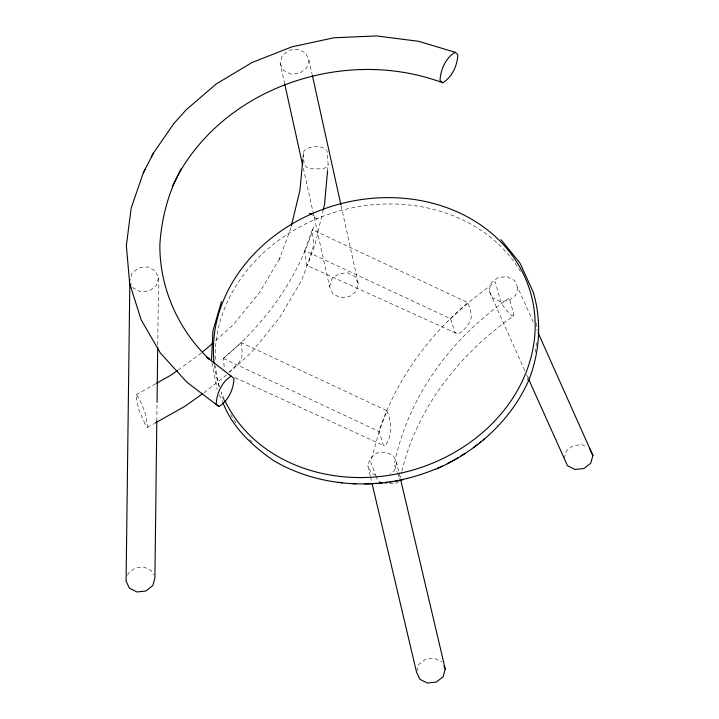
<?xml version="1.0" encoding="UTF-8"?>
<svg xmlns="http://www.w3.org/2000/svg" width="719" height="719" viewBox="0 0 719 719"><rect width="100%" height="100%" fill="white"/><g stroke="black" fill="none" stroke-linecap="round" stroke-linejoin="round"><path stroke-width="0.54" stroke-dasharray="3.6 2.7" d="M156.814 421.136L157.048 402.101M157.74 344.976L158.557 277.768L155.241 270.704L147.71 266.929L138.839 267.89L132.017 273.229L129.851 280.895M401.939 471.08C417.128 407.314 460.358 353.038 513.537 316.018L513.618 313.709L509.313 298.07A290.449 252.045 -11.5 0 0 394.291 464.447L397.319 472.563M327.531 171.23L328.125 164.579L327.334 151.242M302.897 158.656L303.409 153.21A12.034 5.923 -2.5 0 1 313.493 146.856A12.034 5.923 -2.5 0 1 326.938 150.55M323.199 209.786L314.922 245.071L301.513 280.563L279.296 318.166L251.12 352.75L229.846 371.966M513.537 316.018L511.425 315.371L505.825 309.529A8.017 1.744 55.6 0 1 500.442 300.551L495.274 281.758L464.42 305.611A314.518 272.932 -11.5 0 0 380.234 427.383L370.725 461.922L375.588 474.971M399.602 479.546L401.642 472.131M158.557 277.768L156.4 285.434L149.579 290.773L140.699 291.734L133.168 287.959L131.271 283.924M127.721 575.308L128.261 573.385L135.109 568.037L144.016 567.066L151.583 570.85L153.489 574.912M284.724 84.06L280.113 63.245L282.288 55.534L289.155 50.177L298.07 49.207L305.647 52.999L308.981 60.108L312.127 74.354M308.981 60.108L306.806 67.811L299.949 73.176L291.024 74.147L283.457 70.354L280.113 63.245M329.563 286.782L331.738 279.107L338.559 273.768L347.448 272.807L354.988 276.581L358.305 283.663L356.139 291.33L349.317 296.668L340.429 297.639L332.888 293.855L329.563 286.782L303.391 168.435M370.231 475.834L367.921 466.011L370.087 458.327L376.927 452.988L385.815 452.017L393.374 455.801L396.699 462.883L398.748 471.61M396.699 462.883L394.524 470.568L390.255 473.911M524.771 370.546L489.055 290.638L491.23 282.944L498.078 277.597L506.985 276.626L514.543 280.41L533.893 323.361M517.878 287.51L515.703 295.203L508.854 300.56L499.948 301.522L492.389 297.738L489.055 290.638M416.813 671.24L418.71 664.527L425.531 659.188L434.411 658.227L441.951 662.001M564.154 458.641L566.32 450.957L573.151 445.618L582.039 444.657L586.758 447.011M304.757 250.625L312.352 229.658L468.114 302.744L470.756 311.767L471.385 317.241C469.471 323.892 465.202 329.877 459.117 333.31L456.421 333.328L306.86 265.41L306.303 264.835L304.757 250.625L450.579 318.733L454.776 332.205L456.421 333.328M290.934 227.95L279.385 259.2L280.536 257.016L259.631 292.363L233.136 324.862L214.81 341.381M313.709 226.925C297.882 278.675 264.817 324.116 223.321 358.439L221.695 359.886M308.954 261.141L313.61 245.206L312.334 229.649M386.984 410.711C391.585 421.738 392.718 434.869 385.645 445.106L384.395 445.852L383.308 445.016L379.084 431.526L386.984 410.711L241.162 342.603L223.321 358.439L224.364 368.263M306.86 265.41L307.858 264.089M450.579 318.733L468.114 302.744M226.575 374.923L203.63 393.014M201.383 352.903L178.474 369.8M228.894 372.262L238.699 362.969L241.854 357.864L242.06 351.474L241.162 342.603M136.188 394.776L155.708 383.739M147.395 427.392L154.154 423.59M399.018 481.658L395.153 483.554L385.636 483.384M235.059 377.646L384.395 445.852M223.321 358.439L379.084 431.526M375.965 475.466L371.247 473.102L367.921 466.011M311.588 214.442L314.356 216.042L316.728 219.097L312.846 215.916M219.268 394.893L222.531 401.795M526.605 374.644L528.438 378.733M397.697 473.578L399.584 478.647M375.956 475.969L377.08 478.98A8.017 3.739 11.4 0 0 380.117 481.793M399.009 472.707L400.294 478.162M370.492 476.922L371.777 482.377M341.139 205.85L358.305 283.663M211.907 362.834L217.183 389.509M303.409 153.21L304.038 163.878L305.979 166.871L310.851 168.821L320.908 168.866A8.017 3.946 -2.5 0 0 328.125 164.579M536.671 323.137A162.611 137.967 -15.9 0 1 536.985 330.659M536.509 342.612A162.611 137.967 -15.9 0 1 535.26 352.364M528.546 377.044A162.611 137.967 -15.9 0 1 527.315 380.18M252.081 442.113A162.611 137.967 -15.9 0 1 248.217 438.186M235.85 422.835A162.611 137.967 -15.9 0 1 230.053 413.461M223.78 400.348A162.611 137.967 -15.9 0 1 221.101 393.059M219.196 386.687A162.611 137.967 -15.9 0 1 215.583 365.845M215.233 359.374A162.611 137.967 -15.9 0 1 337.732 211.413A162.611 137.967 -15.9 0 1 520.448 271.494M224.193 399.108A162.611 137.967 -15.9 0 1 221.155 391.909M219.295 386.696A162.611 137.967 -15.9 0 1 214.361 365.018M145.067 423.922L138.695 409.551L135.999 396.07A12.034 1.411 66.6 0 1 139.675 399.98A12.034 1.411 66.6 0 1 145.571 414.782L147.521 426.529A8.017 0.935 66.6 0 1 145.067 423.922"/><path stroke-width="1.08" d="M129.824 283.133L126.086 581.078L129.42 588.178L136.987 591.962L145.894 591L152.743 585.643L154.909 577.95L156.814 421.136M157.048 402.101L157.713 347.214M211.485 360.695L212.923 330.965L221.443 301.603M327.531 171.23L324.539 204.511L323.199 209.786M302.798 159.744L299.94 190.247L291.357 225.829M400.807 480.346L445.277 669.074L443.111 676.75L436.28 682.088L427.401 683.05L419.86 679.275L416.544 672.202L372.038 483.465M538.01 332.582L592.914 455.513L590.739 463.189L583.909 468.527L575.02 469.498L567.48 465.714L528.896 379.758M179.462 172.47C230.547 84.105 348.463 47.49 442.724 82.775C452.26 77.104 457.374 65.456 457.85 54.653L455.172 52.289L418.755 41.334L376.684 35.95L333.949 37.774L291.824 46.87L251.875 62.607L216.185 84.024L186.284 109.71L173.953 123.407L153.381 153.165L143.297 172.893L131.182 208.115L126.355 245.628L129.663 283.52L141.122 319.739L160.301 352.912L186.778 382.122L218.882 406.55C228.408 400.887 233.531 389.231 234.008 378.437L206.425 356.849L209.58 359.509C178.204 329.796 159.483 287.87 159.861 244.514C161.604 218.082 168.318 191.982 181.332 168.794L172.326 186.374M151.511 156.841L153.381 153.165M143.297 172.893L145.292 169.01M212.312 343.637L202.228 352.229M177.575 370.438L171.32 374.914L156.679 383.191M202.74 393.644L185.026 406.235L155.115 423.051M455.172 52.289C445.645 57.96 440.522 69.608 440.046 80.411L442.724 82.775M231.329 376.073C221.794 381.735 216.68 393.392 216.203 404.195L218.882 406.55M435.75 469.327C476.194 451.721 511.02 420.669 528.923 379.902C539.852 351.834 541.919 320.953 533.183 292.004L519.909 262.947L500.981 239.67M402.784 479.771C359.194 488.758 312.54 483.429 273.831 460.753C252.477 446.059 232.453 427.49 222.998 402.784M311.588 214.442L309.745 213.372L311.291 214.639M589.589 448.431L592.914 455.513M443.848 666.046L445.277 669.074M312.37 75.45L340.896 204.762M284.724 84.06L302.663 165.154M214.226 363.913A162.611 137.967 -15.9 0 1 426.349 201.724A162.611 137.967 -15.9 0 1 490.709 425.055A162.611 137.967 -15.9 0 1 224.661 400.124M484.57 438.743A162.611 137.967 -15.9 0 1 482.898 440.181M481.2 441.592A162.611 137.967 -15.9 0 1 479.483 442.985M477.749 444.36A162.611 137.967 -15.9 0 1 473.318 447.712M465.094 453.392A162.611 137.967 -15.9 0 1 460.537 456.259M458.677 457.383A162.611 137.967 -15.9 0 1 447.191 463.665M442.266 466.047A162.611 137.967 -15.9 0 1 437.287 468.285M435.283 469.13A162.611 137.967 -15.9 0 1 400.753 479.861M398.605 480.301A162.611 137.967 -15.9 0 1 395.378 480.912M393.212 481.281A162.611 137.967 -15.9 0 1 389.959 481.802M387.784 482.116A162.611 137.967 -15.9 0 1 384.521 482.539M382.337 482.791A162.611 137.967 -15.9 0 1 379.075 483.114M376.891 483.303A162.611 137.967 -15.9 0 1 373.637 483.536M371.471 483.653A162.611 137.967 -15.9 0 1 364.848 483.869M355.896 483.779A162.611 137.967 -15.9 0 1 351.429 483.572M342.577 482.826A162.611 137.967 -15.9 0 1 338.2 482.296"/></g></svg>
